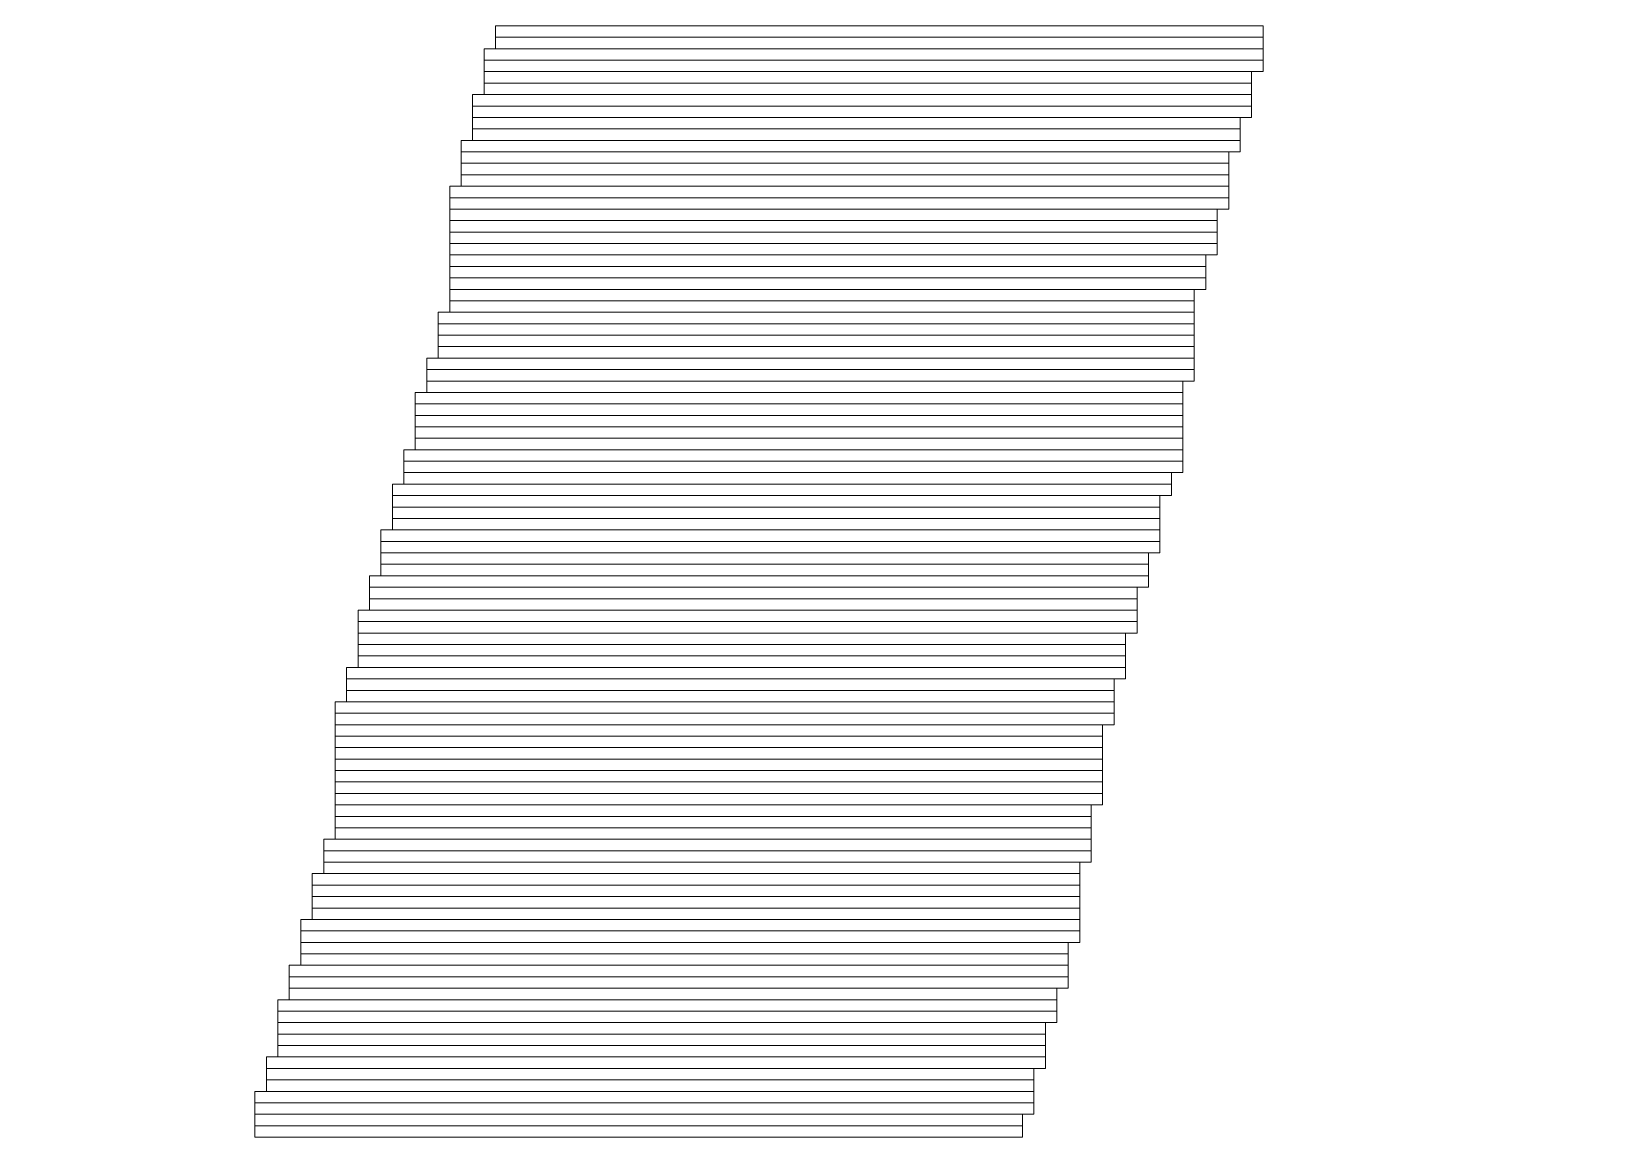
# Model space of a CAD drawing. Header units: millimetres. Extents: x -86 to 67, y -55 to 52.
# Drawn here: x -41.084 to -37.585, y -52.822 to -50.383 of the extents above; entities that cross this region are included whole.
import ezdxf

# ---------------------------------------------------------------- set-up
doc = ezdxf.new("R2010")
doc.units = ezdxf.units.MM
doc.header["$MEASUREMENT"] = 0
doc.layers.add('BG_OUTLINE', color=7, linetype='Continuous')
doc.layers.add('MA_PEN3', color=7, linetype='Continuous')

msp = doc.modelspace()

# ---------------------------------------------------------------- linework, layer by layer
at = {"layer": 'BG_OUTLINE', "color": 3, "lineweight": 9}
msp.add_open_spline([(-60.0926, 34.7331), (-60.0926, 34.7331), (63.7724, 34.7331), (63.7724, 34.7331), (63.7724, 34.7331), (64.585, 34.7336), (65.3646, 34.4113), (65.9396, 33.837), (65.9396, 33.837), (66.5146, 33.2627), (66.8379, 32.4797), (66.8384, 31.667), (66.8384, 31.667), (66.8384, 31.667), (66.8412, -52.28), (66.8412, -52.28), (66.8412, -52.28), (66.8412, -52.28), (66.8384, -52.1933), (66.8384, -52.1933), (66.8384, -52.1933), (66.8389, -53.006), (66.5166, -53.7856), (65.9424, -54.3606), (65.9424, -54.3606), (65.3681, -54.9356), (64.585, -55.2589), (63.7724, -55.2594), (63.7724, -55.2594), (63.7724, -55.2594), (-60.1869, -55.2594), (-60.1869, -55.2594), (-60.1869, -55.2594), (-60.1869, -55.2594), (-60.0853, -55.2518), (-60.0853, -55.2518), (-60.0853, -55.2518), (-60.8979, -55.2523), (-61.6775, -54.9299), (-62.2525, -54.3557), (-62.2525, -54.3557), (-62.8275, -53.7814), (-63.1508, -52.9984), (-63.1513, -52.1857), (-63.1513, -52.1857), (-63.1513, -52.1857), (-63.1587, 31.667), (-63.1587, 31.667), (-63.1587, 31.667), (-63.1592, 32.4797), (-62.8369, 33.2593), (-62.2626, 33.8343), (-62.2626, 33.8343), (-61.6883, 34.4093), (-60.9053, 34.7326), (-60.0926, 34.7331)], degree=3, knots=[0, 0, 0, 0, 0.071429, 0.071429, 0.071429, 0.071429, 0.142857, 0.142857, 0.142857, 0.142857, 0.214286, 0.214286, 0.214286, 0.214286, 0.285714, 0.285714, 0.285714, 0.285714, 0.357143, 0.357143, 0.357143, 0.357143, 0.428571, 0.428571, 0.428571, 0.428571, 0.5, 0.5, 0.5, 0.5, 0.571429, 0.571429, 0.571429, 0.571429, 0.642857, 0.642857, 0.642857, 0.642857, 0.714286, 0.714286, 0.714286, 0.714286, 0.785714, 0.785714, 0.785714, 0.785714, 0.857143, 0.857143, 0.857143, 0.857143, 0.928571, 0.928571, 0.928571, 0.928571, 1, 1, 1, 1], dxfattribs=at)
at = {"layer": 'MA_PEN3', "color": 5, "lineweight": 9}
for points in [[(-40.0548, -50.3958), (-40.0548, -50.3958), (-40.0548, -50.3704), (-40.0548, -50.3704), (-40.0548, -50.3704), (-40.0548, -50.3704), (-38.353, -50.3704), (-38.353, -50.3704), (-38.353, -50.3704), (-38.353, -50.3704), (-38.353, -50.3958), (-38.353, -50.3958), (-38.353, -50.3958), (-38.353, -50.3958), (-40.0548, -50.3958), (-40.0548, -50.3958)], [(-40.0548, -50.4212), (-40.0548, -50.4212), (-40.0548, -50.3958), (-40.0548, -50.3958), (-40.0548, -50.3958), (-40.0548, -50.3958), (-38.353, -50.3958), (-38.353, -50.3958), (-38.353, -50.3958), (-38.353, -50.3958), (-38.353, -50.4212), (-38.353, -50.4212), (-38.353, -50.4212), (-38.353, -50.4212), (-40.0548, -50.4212), (-40.0548, -50.4212)], [(-40.0802, -50.4466), (-40.0802, -50.4466), (-40.0802, -50.4212), (-40.0802, -50.4212), (-40.0802, -50.4212), (-40.0802, -50.4212), (-38.353, -50.4212), (-38.353, -50.4212), (-38.353, -50.4212), (-38.353, -50.4212), (-38.353, -50.4466), (-38.353, -50.4466), (-38.353, -50.4466), (-38.353, -50.4466), (-40.0802, -50.4466), (-40.0802, -50.4466)], [(-40.0802, -50.472), (-40.0802, -50.472), (-40.0802, -50.4466), (-40.0802, -50.4466), (-40.0802, -50.4466), (-40.0802, -50.4466), (-38.353, -50.4466), (-38.353, -50.4466), (-38.353, -50.4466), (-38.353, -50.4466), (-38.353, -50.472), (-38.353, -50.472), (-38.353, -50.472), (-38.353, -50.472), (-40.0802, -50.472), (-40.0802, -50.472)], [(-40.0802, -50.4974), (-40.0802, -50.4974), (-40.0802, -50.472), (-40.0802, -50.472), (-40.0802, -50.472), (-40.0802, -50.472), (-38.3784, -50.472), (-38.3784, -50.472), (-38.3784, -50.472), (-38.3784, -50.472), (-38.3784, -50.4974), (-38.3784, -50.4974), (-38.3784, -50.4974), (-38.3784, -50.4974), (-40.0802, -50.4974), (-40.0802, -50.4974)], [(-40.0802, -50.5228), (-40.0802, -50.5228), (-40.0802, -50.4974), (-40.0802, -50.4974), (-40.0802, -50.4974), (-40.0802, -50.4974), (-38.3784, -50.4974), (-38.3784, -50.4974), (-38.3784, -50.4974), (-38.3784, -50.4974), (-38.3784, -50.5228), (-38.3784, -50.5228), (-38.3784, -50.5228), (-38.3784, -50.5228), (-40.0802, -50.5228), (-40.0802, -50.5228)], [(-40.1056, -50.5482), (-40.1056, -50.5482), (-40.1056, -50.5228), (-40.1056, -50.5228), (-40.1056, -50.5228), (-40.1056, -50.5228), (-38.3784, -50.5228), (-38.3784, -50.5228), (-38.3784, -50.5228), (-38.3784, -50.5228), (-38.3784, -50.5482), (-38.3784, -50.5482), (-38.3784, -50.5482), (-38.3784, -50.5482), (-40.1056, -50.5482), (-40.1056, -50.5482)], [(-40.1056, -50.5736), (-40.1056, -50.5736), (-40.1056, -50.5482), (-40.1056, -50.5482), (-40.1056, -50.5482), (-40.1056, -50.5482), (-38.3784, -50.5482), (-38.3784, -50.5482), (-38.3784, -50.5482), (-38.3784, -50.5482), (-38.3784, -50.5736), (-38.3784, -50.5736), (-38.3784, -50.5736), (-38.3784, -50.5736), (-40.1056, -50.5736), (-40.1056, -50.5736)], [(-40.1056, -50.599), (-40.1056, -50.599), (-40.1056, -50.5736), (-40.1056, -50.5736), (-40.1056, -50.5736), (-40.1056, -50.5736), (-38.4038, -50.5736), (-38.4038, -50.5736), (-38.4038, -50.5736), (-38.4038, -50.5736), (-38.4038, -50.599), (-38.4038, -50.599), (-38.4038, -50.599), (-38.4038, -50.599), (-40.1056, -50.599), (-40.1056, -50.599)], [(-40.1056, -50.6244), (-40.1056, -50.6244), (-40.1056, -50.599), (-40.1056, -50.599), (-40.1056, -50.599), (-40.1056, -50.599), (-38.4038, -50.599), (-38.4038, -50.599), (-38.4038, -50.599), (-38.4038, -50.599), (-38.4038, -50.6244), (-38.4038, -50.6244), (-38.4038, -50.6244), (-38.4038, -50.6244), (-40.1056, -50.6244), (-40.1056, -50.6244)], [(-40.131, -50.6498), (-40.131, -50.6498), (-40.131, -50.6244), (-40.131, -50.6244), (-40.131, -50.6244), (-40.131, -50.6244), (-38.4038, -50.6244), (-38.4038, -50.6244), (-38.4038, -50.6244), (-38.4038, -50.6244), (-38.4038, -50.6498), (-38.4038, -50.6498), (-38.4038, -50.6498), (-38.4038, -50.6498), (-40.131, -50.6498), (-40.131, -50.6498)], [(-40.131, -50.6752), (-40.131, -50.6752), (-40.131, -50.6498), (-40.131, -50.6498), (-40.131, -50.6498), (-40.131, -50.6498), (-38.4292, -50.6498), (-38.4292, -50.6498), (-38.4292, -50.6498), (-38.4292, -50.6498), (-38.4292, -50.6752), (-38.4292, -50.6752), (-38.4292, -50.6752), (-38.4292, -50.6752), (-40.131, -50.6752), (-40.131, -50.6752)], [(-40.131, -50.7006), (-40.131, -50.7006), (-40.131, -50.6752), (-40.131, -50.6752), (-40.131, -50.6752), (-40.131, -50.6752), (-38.4292, -50.6752), (-38.4292, -50.6752), (-38.4292, -50.6752), (-38.4292, -50.6752), (-38.4292, -50.7006), (-38.4292, -50.7006), (-38.4292, -50.7006), (-38.4292, -50.7006), (-40.131, -50.7006), (-40.131, -50.7006)], [(-40.1564, -50.7514), (-40.1564, -50.7514), (-40.1564, -50.726), (-40.1564, -50.726), (-40.1564, -50.726), (-40.1564, -50.726), (-38.4292, -50.726), (-38.4292, -50.726), (-38.4292, -50.726), (-38.4292, -50.726), (-38.4292, -50.7514), (-38.4292, -50.7514), (-38.4292, -50.7514), (-38.4292, -50.7514), (-40.1564, -50.7514), (-40.1564, -50.7514)], [(-40.131, -50.726), (-40.131, -50.726), (-40.131, -50.7006), (-40.131, -50.7006), (-40.131, -50.7006), (-40.131, -50.7006), (-38.4292, -50.7006), (-38.4292, -50.7006), (-38.4292, -50.7006), (-38.4292, -50.7006), (-38.4292, -50.726), (-38.4292, -50.726), (-38.4292, -50.726), (-38.4292, -50.726), (-40.131, -50.726), (-40.131, -50.726)], [(-40.1564, -50.7768), (-40.1564, -50.7768), (-40.1564, -50.7514), (-40.1564, -50.7514), (-40.1564, -50.7514), (-40.1564, -50.7514), (-38.4292, -50.7514), (-38.4292, -50.7514), (-38.4292, -50.7514), (-38.4292, -50.7514), (-38.4292, -50.7768), (-38.4292, -50.7768), (-38.4292, -50.7768), (-38.4292, -50.7768), (-40.1564, -50.7768), (-40.1564, -50.7768)], [(-40.1564, -50.8022), (-40.1564, -50.8022), (-40.1564, -50.7768), (-40.1564, -50.7768), (-40.1564, -50.7768), (-40.1564, -50.7768), (-38.4546, -50.7768), (-38.4546, -50.7768), (-38.4546, -50.7768), (-38.4546, -50.7768), (-38.4546, -50.8022), (-38.4546, -50.8022), (-38.4546, -50.8022), (-38.4546, -50.8022), (-40.1564, -50.8022), (-40.1564, -50.8022)], [(-40.1564, -50.8276), (-40.1564, -50.8276), (-40.1564, -50.8022), (-40.1564, -50.8022), (-40.1564, -50.8022), (-40.1564, -50.8022), (-38.4546, -50.8022), (-38.4546, -50.8022), (-38.4546, -50.8022), (-38.4546, -50.8022), (-38.4546, -50.8276), (-38.4546, -50.8276), (-38.4546, -50.8276), (-38.4546, -50.8276), (-40.1564, -50.8276), (-40.1564, -50.8276)], [(-40.1564, -50.853), (-40.1564, -50.853), (-40.1564, -50.8276), (-40.1564, -50.8276), (-40.1564, -50.8276), (-40.1564, -50.8276), (-38.4546, -50.8276), (-38.4546, -50.8276), (-38.4546, -50.8276), (-38.4546, -50.8276), (-38.4546, -50.853), (-38.4546, -50.853), (-38.4546, -50.853), (-38.4546, -50.853), (-40.1564, -50.853), (-40.1564, -50.853)], [(-40.1564, -50.8784), (-40.1564, -50.8784), (-40.1564, -50.853), (-40.1564, -50.853), (-40.1564, -50.853), (-40.1564, -50.853), (-38.4546, -50.853), (-38.4546, -50.853), (-38.4546, -50.853), (-38.4546, -50.853), (-38.4546, -50.8784), (-38.4546, -50.8784), (-38.4546, -50.8784), (-38.4546, -50.8784), (-40.1564, -50.8784), (-40.1564, -50.8784)], [(-40.1564, -50.9038), (-40.1564, -50.9038), (-40.1564, -50.8784), (-40.1564, -50.8784), (-40.1564, -50.8784), (-40.1564, -50.8784), (-38.48, -50.8784), (-38.48, -50.8784), (-38.48, -50.8784), (-38.48, -50.8784), (-38.48, -50.9038), (-38.48, -50.9038), (-38.48, -50.9038), (-38.48, -50.9038), (-40.1564, -50.9038), (-40.1564, -50.9038)], [(-40.1564, -50.9292), (-40.1564, -50.9292), (-40.1564, -50.9038), (-40.1564, -50.9038), (-40.1564, -50.9038), (-40.1564, -50.9038), (-38.48, -50.9038), (-38.48, -50.9038), (-38.48, -50.9038), (-38.48, -50.9038), (-38.48, -50.9292), (-38.48, -50.9292), (-38.48, -50.9292), (-38.48, -50.9292), (-40.1564, -50.9292), (-40.1564, -50.9292)], [(-40.1564, -50.9546), (-40.1564, -50.9546), (-40.1564, -50.9292), (-40.1564, -50.9292), (-40.1564, -50.9292), (-40.1564, -50.9292), (-38.48, -50.9292), (-38.48, -50.9292), (-38.48, -50.9292), (-38.48, -50.9292), (-38.48, -50.9546), (-38.48, -50.9546), (-38.48, -50.9546), (-38.48, -50.9546), (-40.1564, -50.9546), (-40.1564, -50.9546)], [(-40.1564, -50.98), (-40.1564, -50.98), (-40.1564, -50.9546), (-40.1564, -50.9546), (-40.1564, -50.9546), (-40.1564, -50.9546), (-38.5054, -50.9546), (-38.5054, -50.9546), (-38.5054, -50.9546), (-38.5054, -50.9546), (-38.5054, -50.98), (-38.5054, -50.98), (-38.5054, -50.98), (-38.5054, -50.98), (-40.1564, -50.98), (-40.1564, -50.98)], [(-40.1818, -51.0308), (-40.1818, -51.0308), (-40.1818, -51.0054), (-40.1818, -51.0054), (-40.1818, -51.0054), (-40.1818, -51.0054), (-38.5054, -51.0054), (-38.5054, -51.0054), (-38.5054, -51.0054), (-38.5054, -51.0054), (-38.5054, -51.0308), (-38.5054, -51.0308), (-38.5054, -51.0308), (-38.5054, -51.0308), (-40.1818, -51.0308), (-40.1818, -51.0308)], [(-40.1564, -51.0054), (-40.1564, -51.0054), (-40.1564, -50.98), (-40.1564, -50.98), (-40.1564, -50.98), (-40.1564, -50.98), (-38.5054, -50.98), (-38.5054, -50.98), (-38.5054, -50.98), (-38.5054, -50.98), (-38.5054, -51.0054), (-38.5054, -51.0054), (-38.5054, -51.0054), (-38.5054, -51.0054), (-40.1564, -51.0054), (-40.1564, -51.0054)], [(-40.1818, -51.0562), (-40.1818, -51.0562), (-40.1818, -51.0308), (-40.1818, -51.0308), (-40.1818, -51.0308), (-40.1818, -51.0308), (-38.5054, -51.0308), (-38.5054, -51.0308), (-38.5054, -51.0308), (-38.5054, -51.0308), (-38.5054, -51.0562), (-38.5054, -51.0562), (-38.5054, -51.0562), (-38.5054, -51.0562), (-40.1818, -51.0562), (-40.1818, -51.0562)], [(-40.1818, -51.0816), (-40.1818, -51.0816), (-40.1818, -51.0562), (-40.1818, -51.0562), (-40.1818, -51.0562), (-40.1818, -51.0562), (-38.5054, -51.0562), (-38.5054, -51.0562), (-38.5054, -51.0562), (-38.5054, -51.0562), (-38.5054, -51.0816), (-38.5054, -51.0816), (-38.5054, -51.0816), (-38.5054, -51.0816), (-40.1818, -51.0816), (-40.1818, -51.0816)], [(-40.2072, -51.1324), (-40.2072, -51.1324), (-40.2072, -51.107), (-40.2072, -51.107), (-40.2072, -51.107), (-40.2072, -51.107), (-38.5054, -51.107), (-38.5054, -51.107), (-38.5054, -51.107), (-38.5054, -51.107), (-38.5054, -51.1324), (-38.5054, -51.1324), (-38.5054, -51.1324), (-38.5054, -51.1324), (-40.2072, -51.1324), (-40.2072, -51.1324)], [(-40.1818, -51.107), (-40.1818, -51.107), (-40.1818, -51.0816), (-40.1818, -51.0816), (-40.1818, -51.0816), (-40.1818, -51.0816), (-38.5054, -51.0816), (-38.5054, -51.0816), (-38.5054, -51.0816), (-38.5054, -51.0816), (-38.5054, -51.107), (-38.5054, -51.107), (-38.5054, -51.107), (-38.5054, -51.107), (-40.1818, -51.107), (-40.1818, -51.107)], [(-40.2072, -51.1578), (-40.2072, -51.1578), (-40.2072, -51.1324), (-40.2072, -51.1324), (-40.2072, -51.1324), (-40.2072, -51.1324), (-38.5054, -51.1324), (-38.5054, -51.1324), (-38.5054, -51.1324), (-38.5054, -51.1324), (-38.5054, -51.1578), (-38.5054, -51.1578), (-38.5054, -51.1578), (-38.5054, -51.1578), (-40.2072, -51.1578), (-40.2072, -51.1578)], [(-40.2326, -51.2086), (-40.2326, -51.2086), (-40.2326, -51.1832), (-40.2326, -51.1832), (-40.2326, -51.1832), (-40.2326, -51.1832), (-38.5308, -51.1832), (-38.5308, -51.1832), (-38.5308, -51.1832), (-38.5308, -51.1832), (-38.5308, -51.2086), (-38.5308, -51.2086), (-38.5308, -51.2086), (-38.5308, -51.2086), (-40.2326, -51.2086), (-40.2326, -51.2086)], [(-40.2072, -51.1832), (-40.2072, -51.1832), (-40.2072, -51.1578), (-40.2072, -51.1578), (-40.2072, -51.1578), (-40.2072, -51.1578), (-38.5308, -51.1578), (-38.5308, -51.1578), (-38.5308, -51.1578), (-38.5308, -51.1578), (-38.5308, -51.1832), (-38.5308, -51.1832), (-38.5308, -51.1832), (-38.5308, -51.1832), (-40.2072, -51.1832), (-40.2072, -51.1832)], [(-40.2326, -51.234), (-40.2326, -51.234), (-40.2326, -51.2086), (-40.2326, -51.2086), (-40.2326, -51.2086), (-40.2326, -51.2086), (-38.5308, -51.2086), (-38.5308, -51.2086), (-38.5308, -51.2086), (-38.5308, -51.2086), (-38.5308, -51.234), (-38.5308, -51.234), (-38.5308, -51.234), (-38.5308, -51.234), (-40.2326, -51.234), (-40.2326, -51.234)], [(-40.2326, -51.2594), (-40.2326, -51.2594), (-40.2326, -51.234), (-40.2326, -51.234), (-40.2326, -51.234), (-40.2326, -51.234), (-38.5308, -51.234), (-38.5308, -51.234), (-38.5308, -51.234), (-38.5308, -51.234), (-38.5308, -51.2594), (-38.5308, -51.2594), (-38.5308, -51.2594), (-38.5308, -51.2594), (-40.2326, -51.2594), (-40.2326, -51.2594)], [(-40.2326, -51.2848), (-40.2326, -51.2848), (-40.2326, -51.2594), (-40.2326, -51.2594), (-40.2326, -51.2594), (-40.2326, -51.2594), (-38.5308, -51.2594), (-38.5308, -51.2594), (-38.5308, -51.2594), (-38.5308, -51.2594), (-38.5308, -51.2848), (-38.5308, -51.2848), (-38.5308, -51.2848), (-38.5308, -51.2848), (-40.2326, -51.2848), (-40.2326, -51.2848)], [(-40.2326, -51.3102), (-40.2326, -51.3102), (-40.2326, -51.2848), (-40.2326, -51.2848), (-40.2326, -51.2848), (-40.2326, -51.2848), (-38.5308, -51.2848), (-38.5308, -51.2848), (-38.5308, -51.2848), (-38.5308, -51.2848), (-38.5308, -51.3102), (-38.5308, -51.3102), (-38.5308, -51.3102), (-38.5308, -51.3102), (-40.2326, -51.3102), (-40.2326, -51.3102)], [(-40.258, -51.3356), (-40.258, -51.3356), (-40.258, -51.3102), (-40.258, -51.3102), (-40.258, -51.3102), (-40.258, -51.3102), (-38.5308, -51.3102), (-38.5308, -51.3102), (-38.5308, -51.3102), (-38.5308, -51.3102), (-38.5308, -51.3356), (-38.5308, -51.3356), (-38.5308, -51.3356), (-38.5308, -51.3356), (-40.258, -51.3356), (-40.258, -51.3356)], [(-40.258, -51.361), (-40.258, -51.361), (-40.258, -51.3356), (-40.258, -51.3356), (-40.258, -51.3356), (-40.258, -51.3356), (-38.5308, -51.3356), (-38.5308, -51.3356), (-38.5308, -51.3356), (-38.5308, -51.3356), (-38.5308, -51.361), (-38.5308, -51.361), (-38.5308, -51.361), (-38.5308, -51.361), (-40.258, -51.361), (-40.258, -51.361)], [(-40.2834, -51.4118), (-40.2834, -51.4118), (-40.2834, -51.3864), (-40.2834, -51.3864), (-40.2834, -51.3864), (-40.2834, -51.3864), (-38.5562, -51.3864), (-38.5562, -51.3864), (-38.5562, -51.3864), (-38.5562, -51.3864), (-38.5562, -51.4118), (-38.5562, -51.4118), (-38.5562, -51.4118), (-38.5562, -51.4118), (-40.2834, -51.4118), (-40.2834, -51.4118)], [(-40.258, -51.3864), (-40.258, -51.3864), (-40.258, -51.361), (-40.258, -51.361), (-40.258, -51.361), (-40.258, -51.361), (-38.5562, -51.361), (-38.5562, -51.361), (-38.5562, -51.361), (-38.5562, -51.361), (-38.5562, -51.3864), (-38.5562, -51.3864), (-38.5562, -51.3864), (-38.5562, -51.3864), (-40.258, -51.3864), (-40.258, -51.3864)], [(-40.2834, -51.4372), (-40.2834, -51.4372), (-40.2834, -51.4118), (-40.2834, -51.4118), (-40.2834, -51.4118), (-40.2834, -51.4118), (-38.5816, -51.4118), (-38.5816, -51.4118), (-38.5816, -51.4118), (-38.5816, -51.4118), (-38.5816, -51.4372), (-38.5816, -51.4372), (-38.5816, -51.4372), (-38.5816, -51.4372), (-40.2834, -51.4372), (-40.2834, -51.4372)], [(-40.2834, -51.4626), (-40.2834, -51.4626), (-40.2834, -51.4372), (-40.2834, -51.4372), (-40.2834, -51.4372), (-40.2834, -51.4372), (-38.5816, -51.4372), (-38.5816, -51.4372), (-38.5816, -51.4372), (-38.5816, -51.4372), (-38.5816, -51.4626), (-38.5816, -51.4626), (-38.5816, -51.4626), (-38.5816, -51.4626), (-40.2834, -51.4626), (-40.2834, -51.4626)], [(-40.2834, -51.488), (-40.2834, -51.488), (-40.2834, -51.4626), (-40.2834, -51.4626), (-40.2834, -51.4626), (-40.2834, -51.4626), (-38.5816, -51.4626), (-38.5816, -51.4626), (-38.5816, -51.4626), (-38.5816, -51.4626), (-38.5816, -51.488), (-38.5816, -51.488), (-38.5816, -51.488), (-38.5816, -51.488), (-40.2834, -51.488), (-40.2834, -51.488)], [(-40.3088, -51.5134), (-40.3088, -51.5134), (-40.3088, -51.488), (-40.3088, -51.488), (-40.3088, -51.488), (-40.3088, -51.488), (-38.5816, -51.488), (-38.5816, -51.488), (-38.5816, -51.488), (-38.5816, -51.488), (-38.5816, -51.5134), (-38.5816, -51.5134), (-38.5816, -51.5134), (-38.5816, -51.5134), (-40.3088, -51.5134), (-40.3088, -51.5134)], [(-40.3088, -51.5388), (-40.3088, -51.5388), (-40.3088, -51.5134), (-40.3088, -51.5134), (-40.3088, -51.5134), (-40.3088, -51.5134), (-38.5816, -51.5134), (-38.5816, -51.5134), (-38.5816, -51.5134), (-38.5816, -51.5134), (-38.5816, -51.5388), (-38.5816, -51.5388), (-38.5816, -51.5388), (-38.5816, -51.5388), (-40.3088, -51.5388), (-40.3088, -51.5388)], [(-40.3088, -51.5642), (-40.3088, -51.5642), (-40.3088, -51.5388), (-40.3088, -51.5388), (-40.3088, -51.5388), (-40.3088, -51.5388), (-38.607, -51.5388), (-38.607, -51.5388), (-38.607, -51.5388), (-38.607, -51.5388), (-38.607, -51.5642), (-38.607, -51.5642), (-38.607, -51.5642), (-38.607, -51.5642), (-40.3088, -51.5642), (-40.3088, -51.5642)], [(-40.3088, -51.5896), (-40.3088, -51.5896), (-40.3088, -51.5642), (-40.3088, -51.5642), (-40.3088, -51.5642), (-40.3088, -51.5642), (-38.607, -51.5642), (-38.607, -51.5642), (-38.607, -51.5642), (-38.607, -51.5642), (-38.607, -51.5896), (-38.607, -51.5896), (-38.607, -51.5896), (-38.607, -51.5896), (-40.3088, -51.5896), (-40.3088, -51.5896)], [(-40.3342, -51.615), (-40.3342, -51.615), (-40.3342, -51.5896), (-40.3342, -51.5896), (-40.3342, -51.5896), (-40.3342, -51.5896), (-38.607, -51.5896), (-38.607, -51.5896), (-38.607, -51.5896), (-38.607, -51.5896), (-38.607, -51.615), (-38.607, -51.615), (-38.607, -51.615), (-38.607, -51.615), (-40.3342, -51.615), (-40.3342, -51.615)], [(-40.3342, -51.6404), (-40.3342, -51.6404), (-40.3342, -51.615), (-40.3342, -51.615), (-40.3342, -51.615), (-40.3342, -51.615), (-38.6324, -51.615), (-38.6324, -51.615), (-38.6324, -51.615), (-38.6324, -51.615), (-38.6324, -51.6404), (-38.6324, -51.6404), (-38.6324, -51.6404), (-38.6324, -51.6404), (-40.3342, -51.6404), (-40.3342, -51.6404)], [(-40.3596, -51.6912), (-40.3596, -51.6912), (-40.3596, -51.6658), (-40.3596, -51.6658), (-40.3596, -51.6658), (-40.3596, -51.6658), (-38.6324, -51.6658), (-38.6324, -51.6658), (-38.6324, -51.6658), (-38.6324, -51.6658), (-38.6324, -51.6912), (-38.6324, -51.6912), (-38.6324, -51.6912), (-38.6324, -51.6912), (-40.3596, -51.6912), (-40.3596, -51.6912)], [(-40.3342, -51.6658), (-40.3342, -51.6658), (-40.3342, -51.6404), (-40.3342, -51.6404), (-40.3342, -51.6404), (-40.3342, -51.6404), (-38.6324, -51.6404), (-38.6324, -51.6404), (-38.6324, -51.6404), (-38.6324, -51.6404), (-38.6324, -51.6658), (-38.6324, -51.6658), (-38.6324, -51.6658), (-38.6324, -51.6658), (-40.3342, -51.6658), (-40.3342, -51.6658)], [(-40.3596, -51.7166), (-40.3596, -51.7166), (-40.3596, -51.6912), (-40.3596, -51.6912), (-40.3596, -51.6912), (-40.3596, -51.6912), (-38.6324, -51.6912), (-38.6324, -51.6912), (-38.6324, -51.6912), (-38.6324, -51.6912), (-38.6324, -51.7166), (-38.6324, -51.7166), (-38.6324, -51.7166), (-38.6324, -51.7166), (-40.3596, -51.7166), (-40.3596, -51.7166)], [(-40.3596, -51.742), (-40.3596, -51.742), (-40.3596, -51.7166), (-40.3596, -51.7166), (-40.3596, -51.7166), (-40.3596, -51.7166), (-38.6578, -51.7166), (-38.6578, -51.7166), (-38.6578, -51.7166), (-38.6578, -51.7166), (-38.6578, -51.742), (-38.6578, -51.742), (-38.6578, -51.742), (-38.6578, -51.742), (-40.3596, -51.742), (-40.3596, -51.742)], [(-40.3596, -51.7674), (-40.3596, -51.7674), (-40.3596, -51.742), (-40.3596, -51.742), (-40.3596, -51.742), (-40.3596, -51.742), (-38.6578, -51.742), (-38.6578, -51.742), (-38.6578, -51.742), (-38.6578, -51.742), (-38.6578, -51.7674), (-38.6578, -51.7674), (-38.6578, -51.7674), (-38.6578, -51.7674), (-40.3596, -51.7674), (-40.3596, -51.7674)], [(-40.3596, -51.7928), (-40.3596, -51.7928), (-40.3596, -51.7674), (-40.3596, -51.7674), (-40.3596, -51.7674), (-40.3596, -51.7674), (-38.6578, -51.7674), (-38.6578, -51.7674), (-38.6578, -51.7674), (-38.6578, -51.7674), (-38.6578, -51.7928), (-38.6578, -51.7928), (-38.6578, -51.7928), (-38.6578, -51.7928), (-40.3596, -51.7928), (-40.3596, -51.7928)], [(-40.385, -51.8182), (-40.385, -51.8182), (-40.385, -51.7928), (-40.385, -51.7928), (-40.385, -51.7928), (-40.385, -51.7928), (-38.6578, -51.7928), (-38.6578, -51.7928), (-38.6578, -51.7928), (-38.6578, -51.7928), (-38.6578, -51.8182), (-38.6578, -51.8182), (-38.6578, -51.8182), (-38.6578, -51.8182), (-40.385, -51.8182), (-40.385, -51.8182)], [(-40.385, -51.8436), (-40.385, -51.8436), (-40.385, -51.8182), (-40.385, -51.8182), (-40.385, -51.8182), (-40.385, -51.8182), (-38.6832, -51.8182), (-38.6832, -51.8182), (-38.6832, -51.8182), (-38.6832, -51.8182), (-38.6832, -51.8436), (-38.6832, -51.8436), (-38.6832, -51.8436), (-38.6832, -51.8436), (-40.385, -51.8436), (-40.385, -51.8436)], [(-40.385, -51.869), (-40.385, -51.869), (-40.385, -51.8436), (-40.385, -51.8436), (-40.385, -51.8436), (-40.385, -51.8436), (-38.6832, -51.8436), (-38.6832, -51.8436), (-38.6832, -51.8436), (-38.6832, -51.8436), (-38.6832, -51.869), (-38.6832, -51.869), (-38.6832, -51.869), (-38.6832, -51.869), (-40.385, -51.869), (-40.385, -51.869)], [(-40.4104, -51.8944), (-40.4104, -51.8944), (-40.4104, -51.869), (-40.4104, -51.869), (-40.4104, -51.869), (-40.4104, -51.869), (-38.6832, -51.869), (-38.6832, -51.869), (-38.6832, -51.869), (-38.6832, -51.869), (-38.6832, -51.8944), (-38.6832, -51.8944), (-38.6832, -51.8944), (-38.6832, -51.8944), (-40.4104, -51.8944), (-40.4104, -51.8944)], [(-40.4104, -51.9198), (-40.4104, -51.9198), (-40.4104, -51.8944), (-40.4104, -51.8944), (-40.4104, -51.8944), (-40.4104, -51.8944), (-38.6832, -51.8944), (-38.6832, -51.8944), (-38.6832, -51.8944), (-38.6832, -51.8944), (-38.6832, -51.9198), (-38.6832, -51.9198), (-38.6832, -51.9198), (-38.6832, -51.9198), (-40.4104, -51.9198), (-40.4104, -51.9198)], [(-40.4104, -51.9452), (-40.4104, -51.9452), (-40.4104, -51.9198), (-40.4104, -51.9198), (-40.4104, -51.9198), (-40.4104, -51.9198), (-38.7086, -51.9198), (-38.7086, -51.9198), (-38.7086, -51.9198), (-38.7086, -51.9198), (-38.7086, -51.9452), (-38.7086, -51.9452), (-38.7086, -51.9452), (-38.7086, -51.9452), (-40.4104, -51.9452), (-40.4104, -51.9452)], [(-40.4104, -51.9706), (-40.4104, -51.9706), (-40.4104, -51.9452), (-40.4104, -51.9452), (-40.4104, -51.9452), (-40.4104, -51.9452), (-38.7086, -51.9452), (-38.7086, -51.9452), (-38.7086, -51.9452), (-38.7086, -51.9452), (-38.7086, -51.9706), (-38.7086, -51.9706), (-38.7086, -51.9706), (-38.7086, -51.9706), (-40.4104, -51.9706), (-40.4104, -51.9706)], [(-40.4104, -51.996), (-40.4104, -51.996), (-40.4104, -51.9706), (-40.4104, -51.9706), (-40.4104, -51.9706), (-40.4104, -51.9706), (-38.7086, -51.9706), (-38.7086, -51.9706), (-38.7086, -51.9706), (-38.7086, -51.9706), (-38.7086, -51.996), (-38.7086, -51.996), (-38.7086, -51.996), (-38.7086, -51.996), (-40.4104, -51.996), (-40.4104, -51.996)], [(-40.4104, -52.0214), (-40.4104, -52.0214), (-40.4104, -51.996), (-40.4104, -51.996), (-40.4104, -51.996), (-40.4104, -51.996), (-38.7086, -51.996), (-38.7086, -51.996), (-38.7086, -51.996), (-38.7086, -51.996), (-38.7086, -52.0214), (-38.7086, -52.0214), (-38.7086, -52.0214), (-38.7086, -52.0214), (-40.4104, -52.0214), (-40.4104, -52.0214)], [(-40.4104, -52.0468), (-40.4104, -52.0468), (-40.4104, -52.0214), (-40.4104, -52.0214), (-40.4104, -52.0214), (-40.4104, -52.0214), (-38.7086, -52.0214), (-38.7086, -52.0214), (-38.7086, -52.0214), (-38.7086, -52.0214), (-38.7086, -52.0468), (-38.7086, -52.0468), (-38.7086, -52.0468), (-38.7086, -52.0468), (-40.4104, -52.0468), (-40.4104, -52.0468)], [(-40.4104, -52.0722), (-40.4104, -52.0722), (-40.4104, -52.0468), (-40.4104, -52.0468), (-40.4104, -52.0468), (-40.4104, -52.0468), (-38.7086, -52.0468), (-38.7086, -52.0468), (-38.7086, -52.0468), (-38.7086, -52.0468), (-38.7086, -52.0722), (-38.7086, -52.0722), (-38.7086, -52.0722), (-38.7086, -52.0722), (-40.4104, -52.0722), (-40.4104, -52.0722)], [(-40.4104, -52.0976), (-40.4104, -52.0976), (-40.4104, -52.0722), (-40.4104, -52.0722), (-40.4104, -52.0722), (-40.4104, -52.0722), (-38.7086, -52.0722), (-38.7086, -52.0722), (-38.7086, -52.0722), (-38.7086, -52.0722), (-38.7086, -52.0976), (-38.7086, -52.0976), (-38.7086, -52.0976), (-38.7086, -52.0976), (-40.4104, -52.0976), (-40.4104, -52.0976)], [(-40.4104, -52.123), (-40.4104, -52.123), (-40.4104, -52.0976), (-40.4104, -52.0976), (-40.4104, -52.0976), (-40.4104, -52.0976), (-38.734, -52.0976), (-38.734, -52.0976), (-38.734, -52.0976), (-38.734, -52.0976), (-38.734, -52.123), (-38.734, -52.123), (-38.734, -52.123), (-38.734, -52.123), (-40.4104, -52.123), (-40.4104, -52.123)], [(-40.4104, -52.1484), (-40.4104, -52.1484), (-40.4104, -52.123), (-40.4104, -52.123), (-40.4104, -52.123), (-40.4104, -52.123), (-38.734, -52.123), (-38.734, -52.123), (-38.734, -52.123), (-38.734, -52.123), (-38.734, -52.1484), (-38.734, -52.1484), (-38.734, -52.1484), (-38.734, -52.1484), (-40.4104, -52.1484), (-40.4104, -52.1484)], [(-40.4104, -52.1738), (-40.4104, -52.1738), (-40.4104, -52.1484), (-40.4104, -52.1484), (-40.4104, -52.1484), (-40.4104, -52.1484), (-38.734, -52.1484), (-38.734, -52.1484), (-38.734, -52.1484), (-38.734, -52.1484), (-38.734, -52.1738), (-38.734, -52.1738), (-38.734, -52.1738), (-38.734, -52.1738), (-40.4104, -52.1738), (-40.4104, -52.1738)], [(-40.4358, -52.1992), (-40.4358, -52.1992), (-40.4358, -52.1738), (-40.4358, -52.1738), (-40.4358, -52.1738), (-40.4358, -52.1738), (-38.734, -52.1738), (-38.734, -52.1738), (-38.734, -52.1738), (-38.734, -52.1738), (-38.734, -52.1992), (-38.734, -52.1992), (-38.734, -52.1992), (-38.734, -52.1992), (-40.4358, -52.1992), (-40.4358, -52.1992)], [(-40.4358, -52.2246), (-40.4358, -52.2246), (-40.4358, -52.1992), (-40.4358, -52.1992), (-40.4358, -52.1992), (-40.4358, -52.1992), (-38.734, -52.1992), (-38.734, -52.1992), (-38.734, -52.1992), (-38.734, -52.1992), (-38.734, -52.2246), (-38.734, -52.2246), (-38.734, -52.2246), (-38.734, -52.2246), (-40.4358, -52.2246), (-40.4358, -52.2246)], [(-40.4358, -52.25), (-40.4358, -52.25), (-40.4358, -52.2246), (-40.4358, -52.2246), (-40.4358, -52.2246), (-40.4358, -52.2246), (-38.7594, -52.2246), (-38.7594, -52.2246), (-38.7594, -52.2246), (-38.7594, -52.2246), (-38.7594, -52.25), (-38.7594, -52.25), (-38.7594, -52.25), (-38.7594, -52.25), (-40.4358, -52.25), (-40.4358, -52.25)], [(-40.4612, -52.2754), (-40.4612, -52.2754), (-40.4612, -52.25), (-40.4612, -52.25), (-40.4612, -52.25), (-40.4612, -52.25), (-38.7594, -52.25), (-38.7594, -52.25), (-38.7594, -52.25), (-38.7594, -52.25), (-38.7594, -52.2754), (-38.7594, -52.2754), (-38.7594, -52.2754), (-38.7594, -52.2754), (-40.4612, -52.2754), (-40.4612, -52.2754)], [(-40.4612, -52.3008), (-40.4612, -52.3008), (-40.4612, -52.2754), (-40.4612, -52.2754), (-40.4612, -52.2754), (-40.4612, -52.2754), (-38.7594, -52.2754), (-38.7594, -52.2754), (-38.7594, -52.2754), (-38.7594, -52.2754), (-38.7594, -52.3008), (-38.7594, -52.3008), (-38.7594, -52.3008), (-38.7594, -52.3008), (-40.4612, -52.3008), (-40.4612, -52.3008)], [(-40.4612, -52.3262), (-40.4612, -52.3262), (-40.4612, -52.3008), (-40.4612, -52.3008), (-40.4612, -52.3008), (-40.4612, -52.3008), (-38.7594, -52.3008), (-38.7594, -52.3008), (-38.7594, -52.3008), (-38.7594, -52.3008), (-38.7594, -52.3262), (-38.7594, -52.3262), (-38.7594, -52.3262), (-38.7594, -52.3262), (-40.4612, -52.3262), (-40.4612, -52.3262)], [(-40.4612, -52.3516), (-40.4612, -52.3516), (-40.4612, -52.3262), (-40.4612, -52.3262), (-40.4612, -52.3262), (-40.4612, -52.3262), (-38.7594, -52.3262), (-38.7594, -52.3262), (-38.7594, -52.3262), (-38.7594, -52.3262), (-38.7594, -52.3516), (-38.7594, -52.3516), (-38.7594, -52.3516), (-38.7594, -52.3516), (-40.4612, -52.3516), (-40.4612, -52.3516)], [(-40.4866, -52.377), (-40.4866, -52.377), (-40.4866, -52.3516), (-40.4866, -52.3516), (-40.4866, -52.3516), (-40.4866, -52.3516), (-38.7594, -52.3516), (-38.7594, -52.3516), (-38.7594, -52.3516), (-38.7594, -52.3516), (-38.7594, -52.377), (-38.7594, -52.377), (-38.7594, -52.377), (-38.7594, -52.377), (-40.4866, -52.377), (-40.4866, -52.377)], [(-40.4866, -52.4024), (-40.4866, -52.4024), (-40.4866, -52.377), (-40.4866, -52.377), (-40.4866, -52.377), (-40.4866, -52.377), (-38.7594, -52.377), (-38.7594, -52.377), (-38.7594, -52.377), (-38.7594, -52.377), (-38.7594, -52.4024), (-38.7594, -52.4024), (-38.7594, -52.4024), (-38.7594, -52.4024), (-40.4866, -52.4024), (-40.4866, -52.4024)], [(-40.4866, -52.4278), (-40.4866, -52.4278), (-40.4866, -52.4024), (-40.4866, -52.4024), (-40.4866, -52.4024), (-40.4866, -52.4024), (-38.7848, -52.4024), (-38.7848, -52.4024), (-38.7848, -52.4024), (-38.7848, -52.4024), (-38.7848, -52.4278), (-38.7848, -52.4278), (-38.7848, -52.4278), (-38.7848, -52.4278), (-40.4866, -52.4278), (-40.4866, -52.4278)], [(-40.4866, -52.4532), (-40.4866, -52.4532), (-40.4866, -52.4278), (-40.4866, -52.4278), (-40.4866, -52.4278), (-40.4866, -52.4278), (-38.7848, -52.4278), (-38.7848, -52.4278), (-38.7848, -52.4278), (-38.7848, -52.4278), (-38.7848, -52.4532), (-38.7848, -52.4532), (-38.7848, -52.4532), (-38.7848, -52.4532), (-40.4866, -52.4532), (-40.4866, -52.4532)], [(-40.512, -52.4786), (-40.512, -52.4786), (-40.512, -52.4532), (-40.512, -52.4532), (-40.512, -52.4532), (-40.512, -52.4532), (-38.7848, -52.4532), (-38.7848, -52.4532), (-38.7848, -52.4532), (-38.7848, -52.4532), (-38.7848, -52.4786), (-38.7848, -52.4786), (-38.7848, -52.4786), (-38.7848, -52.4786), (-40.512, -52.4786), (-40.512, -52.4786)], [(-40.512, -52.504), (-40.512, -52.504), (-40.512, -52.4786), (-40.512, -52.4786), (-40.512, -52.4786), (-40.512, -52.4786), (-38.7848, -52.4786), (-38.7848, -52.4786), (-38.7848, -52.4786), (-38.7848, -52.4786), (-38.7848, -52.504), (-38.7848, -52.504), (-38.7848, -52.504), (-38.7848, -52.504), (-40.512, -52.504), (-40.512, -52.504)], [(-40.512, -52.5294), (-40.512, -52.5294), (-40.512, -52.504), (-40.512, -52.504), (-40.512, -52.504), (-40.512, -52.504), (-38.8102, -52.504), (-38.8102, -52.504), (-38.8102, -52.504), (-38.8102, -52.504), (-38.8102, -52.5294), (-38.8102, -52.5294), (-38.8102, -52.5294), (-38.8102, -52.5294), (-40.512, -52.5294), (-40.512, -52.5294)], [(-40.5374, -52.5548), (-40.5374, -52.5548), (-40.5374, -52.5294), (-40.5374, -52.5294), (-40.5374, -52.5294), (-40.5374, -52.5294), (-38.8102, -52.5294), (-38.8102, -52.5294), (-38.8102, -52.5294), (-38.8102, -52.5294), (-38.8102, -52.5548), (-38.8102, -52.5548), (-38.8102, -52.5548), (-38.8102, -52.5548), (-40.5374, -52.5548), (-40.5374, -52.5548)], [(-40.5374, -52.5802), (-40.5374, -52.5802), (-40.5374, -52.5548), (-40.5374, -52.5548), (-40.5374, -52.5548), (-40.5374, -52.5548), (-38.8102, -52.5548), (-38.8102, -52.5548), (-38.8102, -52.5548), (-38.8102, -52.5548), (-38.8102, -52.5802), (-38.8102, -52.5802), (-38.8102, -52.5802), (-38.8102, -52.5802), (-40.5374, -52.5802), (-40.5374, -52.5802)], [(-40.5374, -52.6056), (-40.5374, -52.6056), (-40.5374, -52.5802), (-40.5374, -52.5802), (-40.5374, -52.5802), (-40.5374, -52.5802), (-38.8356, -52.5802), (-38.8356, -52.5802), (-38.8356, -52.5802), (-38.8356, -52.5802), (-38.8356, -52.6056), (-38.8356, -52.6056), (-38.8356, -52.6056), (-38.8356, -52.6056), (-40.5374, -52.6056), (-40.5374, -52.6056)], [(-40.5374, -52.631), (-40.5374, -52.631), (-40.5374, -52.6056), (-40.5374, -52.6056), (-40.5374, -52.6056), (-40.5374, -52.6056), (-38.8356, -52.6056), (-38.8356, -52.6056), (-38.8356, -52.6056), (-38.8356, -52.6056), (-38.8356, -52.631), (-38.8356, -52.631), (-38.8356, -52.631), (-38.8356, -52.631), (-40.5374, -52.631), (-40.5374, -52.631)], [(-40.5374, -52.6564), (-40.5374, -52.6564), (-40.5374, -52.631), (-40.5374, -52.631), (-40.5374, -52.631), (-40.5374, -52.631), (-38.8356, -52.631), (-38.8356, -52.631), (-38.8356, -52.631), (-38.8356, -52.631), (-38.8356, -52.6564), (-38.8356, -52.6564), (-38.8356, -52.6564), (-38.8356, -52.6564), (-40.5374, -52.6564), (-40.5374, -52.6564)], [(-40.5628, -52.6818), (-40.5628, -52.6818), (-40.5628, -52.6564), (-40.5628, -52.6564), (-40.5628, -52.6564), (-40.5628, -52.6564), (-38.8356, -52.6564), (-38.8356, -52.6564), (-38.8356, -52.6564), (-38.8356, -52.6564), (-38.8356, -52.6818), (-38.8356, -52.6818), (-38.8356, -52.6818), (-38.8356, -52.6818), (-40.5628, -52.6818), (-40.5628, -52.6818)], [(-40.5628, -52.7072), (-40.5628, -52.7072), (-40.5628, -52.6818), (-40.5628, -52.6818), (-40.5628, -52.6818), (-40.5628, -52.6818), (-38.861, -52.6818), (-38.861, -52.6818), (-38.861, -52.6818), (-38.861, -52.6818), (-38.861, -52.7072), (-38.861, -52.7072), (-38.861, -52.7072), (-38.861, -52.7072), (-40.5628, -52.7072), (-40.5628, -52.7072)], [(-40.5628, -52.7326), (-40.5628, -52.7326), (-40.5628, -52.7072), (-40.5628, -52.7072), (-40.5628, -52.7072), (-40.5628, -52.7072), (-38.861, -52.7072), (-38.861, -52.7072), (-38.861, -52.7072), (-38.861, -52.7072), (-38.861, -52.7326), (-38.861, -52.7326), (-38.861, -52.7326), (-38.861, -52.7326), (-40.5628, -52.7326), (-40.5628, -52.7326)], [(-40.5882, -52.758), (-40.5882, -52.758), (-40.5882, -52.7326), (-40.5882, -52.7326), (-40.5882, -52.7326), (-40.5882, -52.7326), (-38.861, -52.7326), (-38.861, -52.7326), (-38.861, -52.7326), (-38.861, -52.7326), (-38.861, -52.758), (-38.861, -52.758), (-38.861, -52.758), (-38.861, -52.758), (-40.5882, -52.758), (-40.5882, -52.758)], [(-40.5882, -52.7834), (-40.5882, -52.7834), (-40.5882, -52.758), (-40.5882, -52.758), (-40.5882, -52.758), (-40.5882, -52.758), (-38.861, -52.758), (-38.861, -52.758), (-38.861, -52.758), (-38.861, -52.758), (-38.861, -52.7834), (-38.861, -52.7834), (-38.861, -52.7834), (-38.861, -52.7834), (-40.5882, -52.7834), (-40.5882, -52.7834)], [(-40.5882, -52.8088), (-40.5882, -52.8088), (-40.5882, -52.7834), (-40.5882, -52.7834), (-40.5882, -52.7834), (-40.5882, -52.7834), (-38.8864, -52.7834), (-38.8864, -52.7834), (-38.8864, -52.7834), (-38.8864, -52.7834), (-38.8864, -52.8088), (-38.8864, -52.8088), (-38.8864, -52.8088), (-38.8864, -52.8088), (-40.5882, -52.8088), (-40.5882, -52.8088)], [(-40.5882, -52.8342), (-40.5882, -52.8342), (-40.5882, -52.8088), (-40.5882, -52.8088), (-40.5882, -52.8088), (-40.5882, -52.8088), (-38.8864, -52.8088), (-38.8864, -52.8088), (-38.8864, -52.8088), (-38.8864, -52.8088), (-38.8864, -52.8342), (-38.8864, -52.8342), (-38.8864, -52.8342), (-38.8864, -52.8342), (-40.5882, -52.8342), (-40.5882, -52.8342)]]:
    msp.add_open_spline(points, degree=3, knots=[0, 0, 0, 0, 0.25, 0.25, 0.25, 0.25, 0.5, 0.5, 0.5, 0.5, 0.75, 0.75, 0.75, 0.75, 1, 1, 1, 1], dxfattribs=at)

doc.saveas('drawing.dxf')
